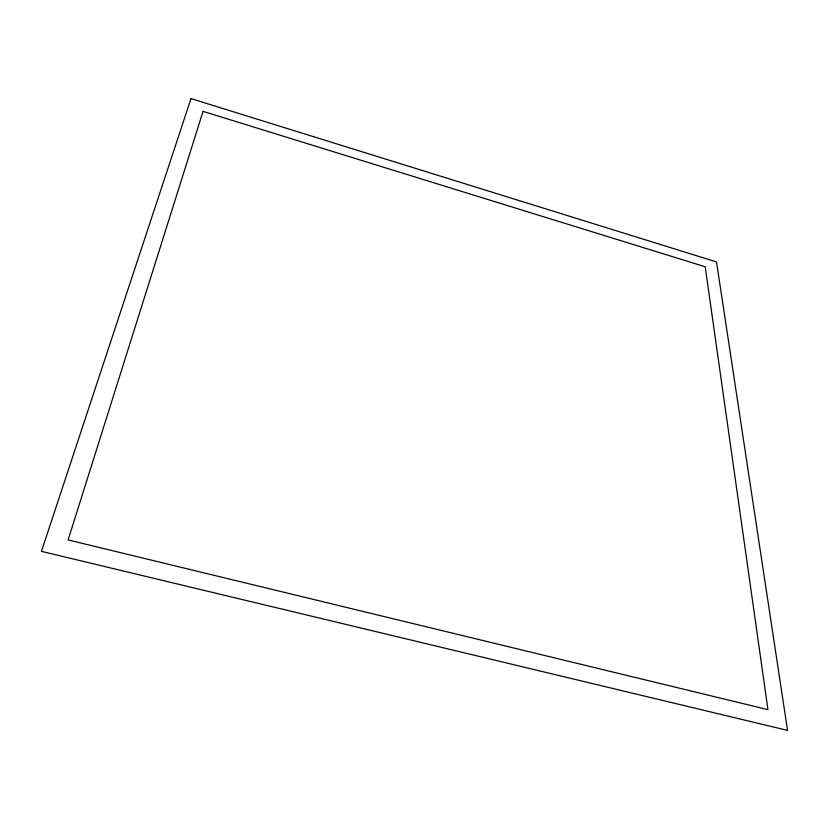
<?xml version="1.0" encoding="UTF-8"?>
<svg xmlns="http://www.w3.org/2000/svg" width="829" height="829" viewBox="0 0 829 829"><rect width="100%" height="100%" fill="white"/><g stroke="black" fill="none" stroke-linecap="round" stroke-linejoin="round"><path stroke-width="1.24" d="M203.053 111.366L68.113 539.928L767.955 709.645L705.21 266.772L203.053 111.366M191.002 98.599L41.45 551.358L787.55 730.401L716.505 261.933L191.002 98.599"/></g></svg>
